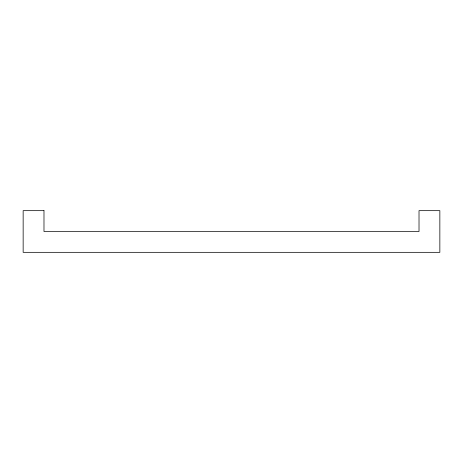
<?xml version="1.0" encoding="UTF-8"?>
<svg xmlns="http://www.w3.org/2000/svg" width="463" height="463" viewBox="0 0 463 463"><rect width="100%" height="100%" fill="white"/><g stroke="black" fill="none" stroke-linecap="round" stroke-linejoin="round"><path stroke-width="0.69" d="M43.985 210.665L23.15 210.665L23.15 252.335L439.85 252.335L439.85 210.665L419.015 210.665L419.015 231.5L43.985 231.5L43.985 210.665"/></g></svg>
